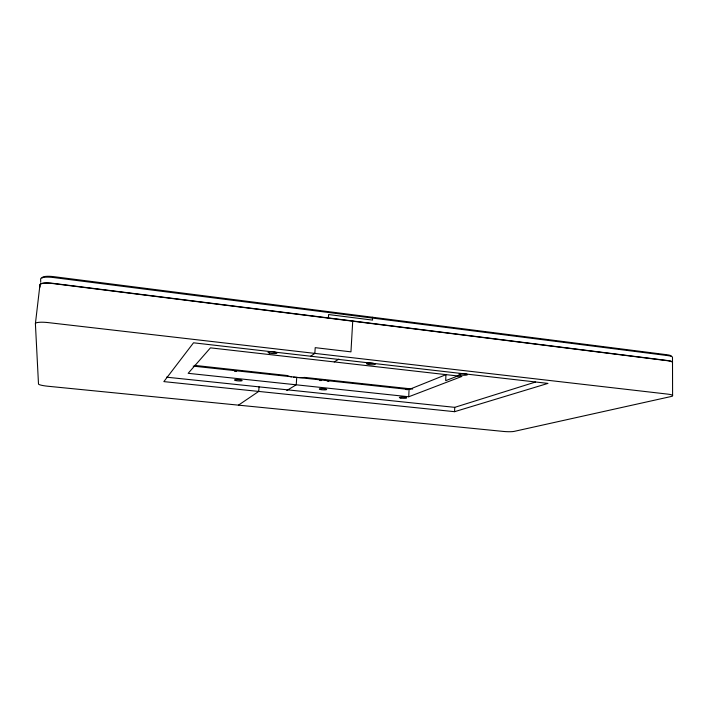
<?xml version="1.0" encoding="UTF-8"?>
<svg xmlns="http://www.w3.org/2000/svg" width="708" height="708" viewBox="0 0 708 708"><rect width="100%" height="100%" fill="white"/><g stroke="black" fill="none" stroke-linecap="round" stroke-linejoin="round"><path stroke-width="1.06" d="M454.58 411.684L547.957 383.4L193.514 342.805L163.849 381.612L454.58 411.684L454.74 407.348L535.478 382.046M408.728 396.763L461.89 376.435L210.453 347.849L188.151 373.32L408.728 396.763L409.065 389.506L445.934 374.682L445.704 380.665L458.917 375.541M352.734 320.972L350.956 351.849L315.21 347.663L314.848 353.389L310.67 356.221M328.379 318.14L328.601 314.538L372.585 320.104L372.39 317.228M296.74 377.337L296.236 384.807L286.758 390.515M259.057 386.86L258.712 391.427L238.463 405.144M35.4 323.689A12.93 2.505 6.8 0 1 48.312 322.618L667.821 394.135A11.054 1.761 0.4 0 1 670.662 396.613L514.212 431.376A7.974 1.027 2.2 0 1 503.609 431.455L47.701 386.223A9.239 1.283 5.8 0 1 38.498 384.028L35.4 323.689L39.975 284.704A12.841 2.947 7.4 0 1 52.826 283.306L667.759 360.549A10.983 2.071 -0.2 0 1 672.511 362.416M334.229 361.921L338.875 359.124M166.451 377.169L454.74 407.348M194.514 365.372L287.439 375.55A10.089 1.761 3.8 0 0 291.501 376.833M412.702 389.064L304.688 377.417A10.089 1.761 3.8 0 1 293.634 377.169M193.178 366.116L409.065 389.506M40.002 287.129L39.949 284.943A12.841 2.947 7.4 0 1 52.799 283.545L667.759 360.753A10.983 2.071 -0.2 0 1 672.511 362.62M40.719 282.28L40.648 278.979A12.824 3.009 7.5 0 1 53.489 277.527L667.75 355.602A10.974 2.124 -0.3 0 1 672.494 357.505L672.6 395.763M234.587 371.346A7.673 1.328 4.4 0 1 236.384 371.319M671.396 356.478A9.877 1.92 -0.3 0 0 667.122 354.761L53.622 276.642A11.54 2.726 7.5 0 0 42.064 277.952M319.724 380.55A7.469 1.266 3.6 0 1 321.538 380.541M327.229 381.019A7.469 1.266 3.6 0 1 328.76 381.32M405.834 389.48A7.319 1.212 2.8 0 1 407.534 389.71M269.483 353.097A4.513 0.885 4.2 0 0 276.934 353.168A4.513 0.885 4.2 0 0 271.217 351.726A4.513 0.885 4.2 0 0 269.483 353.097M235.835 380.577A3.841 0.637 4.4 0 0 242.101 380.683A3.841 0.637 4.4 0 0 237.083 379.585A3.841 0.637 4.4 0 0 235.835 380.577M368.496 364.487A4.39 0.841 3 0 0 375.293 364.186A4.39 0.841 3 0 0 368.965 363.062A4.39 0.841 3 0 0 368.496 364.487M321.051 389.648A3.735 0.611 3.6 0 0 326.689 389.48A3.735 0.611 3.6 0 0 321.131 388.603A3.735 0.611 3.6 0 0 321.051 389.648M400.843 398.082A3.664 0.584 2.8 0 0 406.604 397.94A3.664 0.584 2.8 0 0 401.427 397.108A3.664 0.584 2.8 0 0 400.843 398.082M460.51 374.983A4.31 0.788 2.1 0 0 467.466 374.727A4.31 0.788 2.1 0 0 461.643 373.674A4.31 0.788 2.1 0 0 460.51 374.983"/></g></svg>
